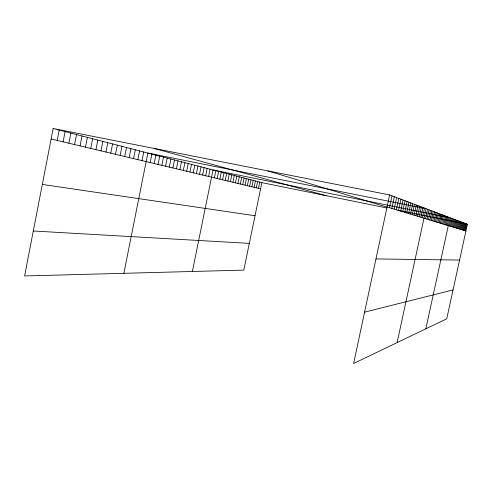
<?xml version="1.0" encoding="UTF-8"?>
<svg xmlns="http://www.w3.org/2000/svg" width="492" height="492" viewBox="0 0 492 492"><rect width="100%" height="100%" fill="white"/><g stroke="black" fill="none" stroke-linecap="round" stroke-linejoin="round"><path stroke-width="0.74" d="M53.161 128.504L24.6 275.957L243.811 270.114L261.867 182.637L53.161 128.504L389.646 194.943L467.4 224.297L446.73 318.798L353.6 363.496L389.646 194.943M57.189 140.441L59.2 130.066M63.105 141.85L65.098 131.598M68.892 143.221L70.866 133.092M74.544 144.568L76.5 134.556M80.067 145.884L82.004 135.983M85.473 147.169L87.385 137.379M90.756 148.424L92.65 138.744M95.922 149.654L97.803 140.079M100.977 150.859L102.84 141.388M105.928 152.04L107.773 142.668M110.774 153.19L112.6 143.922M115.515 154.322L117.33 145.146M120.165 155.423L121.961 146.345M124.716 156.511L126.493 147.526M129.175 157.569L130.94 148.676M133.547 158.608L135.294 149.808M137.828 159.629L139.562 150.915M142.028 160.632L143.744 151.997M123.867 273.312L147.852 153.061L426.06 208.688L397.112 342.61M150.183 162.569L151.874 154.107M154.144 163.516L155.823 155.134M158.03 164.439L159.697 156.136M161.85 165.349L163.498 157.12M165.589 166.234L167.225 158.092M169.266 167.114L170.89 159.039M172.877 167.969L174.482 159.974M176.419 168.811L178.012 160.884M179.9 169.642L181.48 161.788M183.313 170.453L184.887 162.667M186.677 171.253L188.233 163.535M189.973 172.04L191.517 164.389M193.215 172.809L194.752 165.226M196.406 173.571L197.925 166.05M199.537 174.316L201.05 166.862M202.618 175.047L204.118 167.655M205.65 175.767L207.138 168.442M208.626 176.48L210.102 169.211M192.378 271.486L213.024 169.968L450.014 217.735L425.832 328.828M214.383 177.846L215.834 170.699M217.157 178.51L218.602 171.413M219.893 179.162L221.326 172.12M222.581 179.801L224.008 172.815M225.231 180.429L226.646 173.504M227.845 181.05L229.247 174.174M230.41 181.665L231.806 174.838M232.944 182.268L234.327 175.496M235.434 182.858L236.812 176.136M237.894 183.442L239.26 176.776M240.311 184.02L241.67 177.397M242.697 184.586L244.044 178.012M245.047 185.146L246.387 178.621M247.359 185.699L248.694 179.223M249.647 186.24L250.969 179.808M251.892 186.775L253.208 180.392M254.112 187.304L255.416 180.964M256.301 187.821L257.599 181.53M258.46 188.338L259.745 182.089M389.492 207.692L392.032 195.841M391.847 208.405L394.35 196.714M394.135 209.106L396.607 197.569M396.368 209.783L398.809 198.399M398.538 210.447L400.949 199.211M400.654 211.093L403.04 199.998M402.72 211.726L405.076 200.767M404.738 212.335L407.062 201.517M406.699 212.938L409 202.249M408.618 213.522L410.888 202.962M410.488 214.094L412.739 203.657M412.314 214.653L414.541 204.34M414.104 215.195L416.3 205.004M415.845 215.73L418.022 205.656M417.554 216.246L419.701 206.289M419.221 216.757L421.343 206.911M420.851 217.255L422.954 207.513M422.443 217.741L424.522 208.11M425.531 218.682L427.566 209.26M427.019 219.137L429.036 209.813M428.483 219.58L430.482 210.355M429.916 220.016L431.89 210.89M431.318 220.447L433.274 211.412M432.689 220.865L434.627 211.923M434.036 221.277L435.955 212.427M435.352 221.677L437.253 212.913M436.65 222.07L438.532 213.399M437.917 222.458L439.78 213.866M439.159 222.839L441.004 214.334M440.377 223.208L442.203 214.783M441.57 223.571L443.384 215.232M442.745 223.934L444.54 215.668M443.895 224.284L445.678 216.093M445.026 224.629L446.791 216.517M446.133 224.967L447.886 216.929M447.222 225.299L448.956 217.335M449.325 225.939L451.023 218.116M450.334 226.246L452.019 218.491M451.324 226.548L453.003 218.86M452.302 226.849L453.962 219.223M453.261 227.138L454.909 219.58M454.208 227.427L455.838 219.93M455.131 227.71L456.754 220.281M456.047 227.987L457.652 220.619M456.945 228.263L458.538 220.951M457.831 228.534L459.411 221.283M458.698 228.798L460.266 221.603M459.553 229.057L461.109 221.923M460.395 229.315L461.939 222.236M461.225 229.567L462.757 222.544M462.037 229.813L463.562 222.845M462.843 230.059L464.35 223.147M463.63 230.299L465.131 223.442M464.411 230.539L465.899 223.731M465.18 230.773L466.656 224.014M364.578 312.156L453.046 289.923M375.962 258.927L459.571 260.071M33.308 231L249.327 243.38M42.324 184.432L255.034 215.748M261.867 182.637L386.958 207.993M398.003 210.232L467.4 224.297M51.131 138.996L260.582 188.842M154.125 148.436L326.104 195.656M268.048 170.933L386.737 207.021M387.081 206.954L465.93 231.006"/></g></svg>
